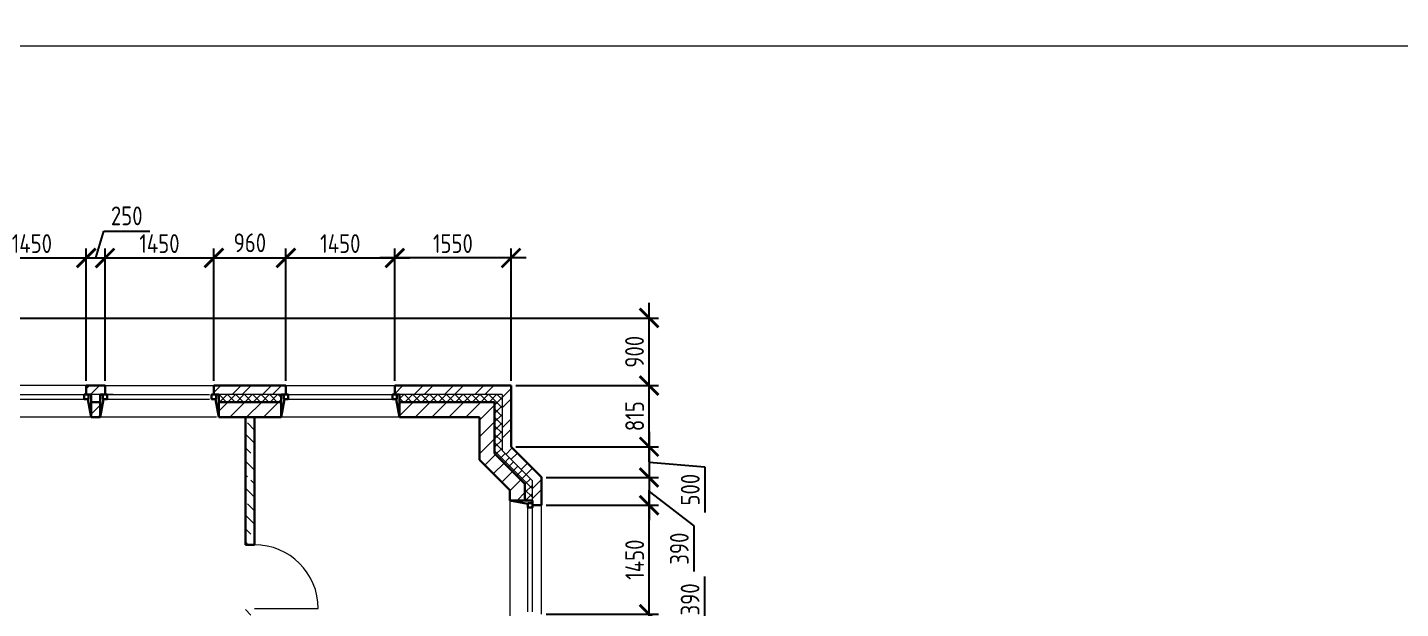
# Model space of a CAD drawing. Header units: millimetres. Extents: x -56498 to 234605, y -296269 to -29969.
# Drawn here: x 90058 to 108355, y -96361 to -88619 of the extents above; entities that cross this region are included whole.
import ezdxf

# ---------------------------------------------------------------- set-up
doc = ezdxf.new("R2010")
doc.units = ezdxf.units.MM
doc.header["$LTSCALE"] = 100
doc.header["$PDMODE"] = 35
for name, color, linetype, lineweight in [('0.3', 7, 'Continuous', 30), ('Розміри 0.09', 5, 'Continuous', 9), ('Тонкі 0.18', 142, 'Continuous', 18), ('Штрихування 0.09', 253, 'Continuous', 9)]:
    doc.layers.add(name, color=color, linetype=linetype, lineweight=lineweight)
doc.styles.add('GOST 2.304', font='CS_Gost2304.shx')
doc.dimstyles.new('SPDS', dxfattribs={"dimscale": 100, "dimtxt": 2.5, "dimasz": 2.5, "dimexe": 1.25, "dimexo": 0.625, "dimtad": 1, "dimrnd": 0.001, "dimtxsty": 'GOST 2.304', "dimblk": 'ARCHTICK', "dimcen": 2.5, "dimdle": 2, "dimadec": 0, "dimazin": 2, "dimtfac": 0.75, "dimtmove": 1, "dimatfit": 3, "dimfxl": 0, "dimtolj": 1, "dimarcsym": 0})

# ---------------------------------------------------------------- blocks, each defined once
blk = doc.blocks.new('_ArchTick')
at = {"color": 0, "linetype": 'ByBlock', "const_width": 0.15}
blk.add_lwpolyline([(-0.5, -0.5), (0.5, 0.5)], dxfattribs=at)
blk = doc.blocks.new('*D95')
at = {"layer": 'Defpoints', "color": 0, "transparency": 16777216}
for p in [(96907, -94985), (98341, -94985), (96907, -96435)]:
    blk.add_point(p, dxfattribs=at)
at = {"layer": 'Розміри 0.09', "color": 0, "lineweight": -2, "transparency": 16777216}
for p, q in [((98341, -96635), (98341, -94785)), ((96970, -94985), (98466, -94985)), ((96970, -96435), (98466, -96435))]:
    blk.add_line(p, q, dxfattribs=at)
at = {"layer": 'Розміри 0.09', "color": 0, "lineweight": -2, "transparency": 16777216, "xscale": 250, "yscale": 250, "zscale": 250}
for p, rotation in [((98341, -94985), 90), ((98341, -96435), 270)]:
    blk.add_blockref('_ArchTick', p, dxfattribs=dict(at, rotation=rotation))
at = {"layer": 'Розміри 0.09', "color": 0, "transparency": 16777216, "insert": (98149, -95710), "char_height": 250, "attachment_point": 5, "rotation": 90, "style": 'GOST 2.304'}
blk.add_mtext('\\A1;1450', dxfattribs=at)
blk = doc.blocks.new('*D98')
at = {"layer": 'Defpoints', "color": 0, "transparency": 16777216}
for p in [(96907, -96435), (98341, -96435), (96907, -96810)]:
    blk.add_point(p, dxfattribs=at)
at = {"layer": 'Розміри 0.09', "color": 0, "lineweight": -2, "transparency": 16777216}
for p, q in [((99083, -96545), (99083, -95933)), ((98341, -97010), (98341, -96235)), ((96970, -96435), (98466, -96435)), ((98341, -96623), (99083, -96545)), ((96970, -96810), (98466, -96810))]:
    blk.add_line(p, q, dxfattribs=at)
at = {"layer": 'Розміри 0.09', "color": 0, "lineweight": -2, "transparency": 16777216, "xscale": 250, "yscale": 250, "zscale": 250}
for p, rotation in [((98341, -96435), 90), ((98341, -96810), 270)]:
    blk.add_blockref('_ArchTick', p, dxfattribs=dict(at, rotation=rotation))
at = {"layer": 'Розміри 0.09', "color": 0, "transparency": 16777216, "insert": (98888, -96239), "char_height": 250, "attachment_point": 5, "rotation": 90, "style": 'GOST 2.304'}
blk.add_mtext('\\A1;390', dxfattribs=at)
blk = doc.blocks.new('*D99')
at = {"layer": 'Defpoints', "color": 0, "transparency": 16777216}
for p in [(96502, -94205), (96907, -94615), (98341, -94615)]:
    blk.add_point(p, dxfattribs=at)
at = {"layer": 'Розміри 0.09', "color": 0, "lineweight": -2, "transparency": 16777216}
for p, q in [((98341, -94005), (98341, -94815)), ((96565, -94205), (98466, -94205)), ((98341, -94410), (99083, -94471)), ((99083, -94471), (99083, -95083)), ((96970, -94615), (98466, -94615))]:
    blk.add_line(p, q, dxfattribs=at)
at = {"layer": 'Розміри 0.09', "color": 0, "lineweight": -2, "transparency": 16777216, "xscale": 250, "yscale": 250, "zscale": 250}
for p, rotation in [((98341, -94205), 90), ((98341, -94615), 270)]:
    blk.add_blockref('_ArchTick', p, dxfattribs=dict(at, rotation=rotation))
at = {"layer": 'Розміри 0.09', "color": 0, "transparency": 16777216, "insert": (98890, -94777), "char_height": 250, "attachment_point": 5, "rotation": 90, "style": 'GOST 2.304'}
blk.add_mtext('\\A1;500', dxfattribs=at)
blk = doc.blocks.new('*D100')
at = {"layer": 'Defpoints', "color": 0, "transparency": 16777216}
for p in [(96907, -94615), (96907, -94985), (98341, -94985)]:
    blk.add_point(p, dxfattribs=at)
at = {"layer": 'Розміри 0.09', "color": 0, "lineweight": -2, "transparency": 16777216}
for p, q in [((98341, -94415), (98341, -95185)), ((96970, -94615), (98466, -94615)), ((98341, -94800), (98939, -95257)), ((96970, -94985), (98466, -94985)), ((98939, -95257), (98939, -95869))]:
    blk.add_line(p, q, dxfattribs=at)
at = {"layer": 'Розміри 0.09', "color": 0, "lineweight": -2, "transparency": 16777216, "xscale": 250, "yscale": 250, "zscale": 250}
for p, rotation in [((98341, -94615), 90), ((98341, -94985), 270)]:
    blk.add_blockref('_ArchTick', p, dxfattribs=dict(at, rotation=rotation))
at = {"layer": 'Розміри 0.09', "color": 0, "transparency": 16777216, "insert": (98744, -95563), "char_height": 250, "attachment_point": 5, "rotation": 90, "style": 'GOST 2.304'}
blk.add_mtext('\\A1;390', dxfattribs=at)
blk = doc.blocks.new('*D101')
at = {"layer": 'Defpoints', "color": 0, "transparency": 16777216}
for p in [(96502, -93390), (98341, -93390), (96502, -94205)]:
    blk.add_point(p, dxfattribs=at)
at = {"layer": 'Розміри 0.09', "color": 0, "lineweight": -2, "transparency": 16777216}
for p, q in [((98341, -94405), (98341, -93190)), ((96565, -93390), (98466, -93390)), ((96565, -94205), (98466, -94205))]:
    blk.add_line(p, q, dxfattribs=at)
at = {"layer": 'Розміри 0.09', "color": 0, "lineweight": -2, "transparency": 16777216, "xscale": 250, "yscale": 250, "zscale": 250}
for p, rotation in [((98341, -93390), 90), ((98341, -94205), 270)]:
    blk.add_blockref('_ArchTick', p, dxfattribs=dict(at, rotation=rotation))
at = {"layer": 'Розміри 0.09', "color": 0, "transparency": 16777216, "insert": (98149, -93798), "char_height": 250, "attachment_point": 5, "rotation": 90, "style": 'GOST 2.304'}
blk.add_mtext('\\A1;815', dxfattribs=at)
blk = doc.blocks.new('*D102')
at = {"layer": 'Defpoints', "color": 0, "transparency": 16777216}
for p in [(89002, -92490), (98341, -92490), (96502, -93390)]:
    blk.add_point(p, dxfattribs=at)
at = {"layer": 'Розміри 0.09', "color": 0, "lineweight": -2, "transparency": 16777216}
for p, q in [((98341, -93590), (98341, -92290)), ((89065, -92490), (98466, -92490)), ((96565, -93390), (98466, -93390))]:
    blk.add_line(p, q, dxfattribs=at)
at = {"layer": 'Розміри 0.09', "color": 0, "lineweight": -2, "transparency": 16777216, "xscale": 250, "yscale": 250, "zscale": 250}
for p, rotation in [((98341, -92490), 90), ((98341, -93390), 270)]:
    blk.add_blockref('_ArchTick', p, dxfattribs=dict(at, rotation=rotation))
at = {"layer": 'Розміри 0.09', "color": 0, "transparency": 16777216, "insert": (98147, -92940), "char_height": 250, "attachment_point": 5, "rotation": 90, "style": 'GOST 2.304'}
blk.add_mtext('\\A1;900', dxfattribs=at)
blk = doc.blocks.new('*D113')
at = {"layer": 'Defpoints', "color": 0, "transparency": 16777216}
for p in [(94952, -91690), (94952, -93390), (96502, -93390)]:
    blk.add_point(p, dxfattribs=at)
at = {"layer": 'Розміри 0.09', "color": 0, "lineweight": -2, "transparency": 16777216}
for p, q in [((94952, -93328), (94952, -91565)), ((96502, -93328), (96502, -91565)), ((96702, -91690), (94752, -91690))]:
    blk.add_line(p, q, dxfattribs=at)
at = {"layer": 'Розміри 0.09', "color": 0, "lineweight": -2, "transparency": 16777216, "xscale": 250, "yscale": 250, "zscale": 250, "rotation": 180}
blk.add_blockref('_ArchTick', (94952, -91690), dxfattribs=at)
at = {"layer": 'Розміри 0.09', "color": 0, "lineweight": -2, "transparency": 16777216, "xscale": 250, "yscale": 250, "zscale": 250}
blk.add_blockref('_ArchTick', (96502, -91690), dxfattribs=at)
at = {"layer": 'Розміри 0.09', "color": 0, "transparency": 16777216, "insert": (95727, -91498), "char_height": 250, "attachment_point": 5, "style": 'GOST 2.304'}
blk.add_mtext('\\A1;1550', dxfattribs=at)
blk = doc.blocks.new('*D114')
at = {"layer": 'Defpoints', "color": 0, "transparency": 16777216}
for p in [(94952, -91690), (93502, -93390), (94952, -93390)]:
    blk.add_point(p, dxfattribs=at)
at = {"layer": 'Розміри 0.09', "color": 0, "lineweight": -2, "transparency": 16777216}
for p, q in [((93502, -93328), (93502, -91565)), ((94952, -93328), (94952, -91565)), ((93302, -91690), (95152, -91690))]:
    blk.add_line(p, q, dxfattribs=at)
at = {"layer": 'Розміри 0.09', "color": 0, "lineweight": -2, "transparency": 16777216, "xscale": 250, "yscale": 250, "zscale": 250, "rotation": 180}
blk.add_blockref('_ArchTick', (93502, -91690), dxfattribs=at)
at = {"layer": 'Розміри 0.09', "color": 0, "lineweight": -2, "transparency": 16777216, "xscale": 250, "yscale": 250, "zscale": 250}
blk.add_blockref('_ArchTick', (94952, -91690), dxfattribs=at)
at = {"layer": 'Розміри 0.09', "color": 0, "transparency": 16777216, "insert": (94227, -91498), "char_height": 250, "attachment_point": 5, "style": 'GOST 2.304'}
blk.add_mtext('\\A1;1450', dxfattribs=at)
blk = doc.blocks.new('*D115')
at = {"layer": 'Defpoints', "color": 0, "transparency": 16777216}
for p in [(92542, -91690), (91092, -93390), (92542, -93390)]:
    blk.add_point(p, dxfattribs=at)
at = {"layer": 'Розміри 0.09', "color": 0, "lineweight": -2, "transparency": 16777216}
for p, q in [((91092, -93328), (91092, -91565)), ((92542, -93328), (92542, -91565)), ((90892, -91690), (92742, -91690))]:
    blk.add_line(p, q, dxfattribs=at)
at = {"layer": 'Розміри 0.09', "color": 0, "lineweight": -2, "transparency": 16777216, "xscale": 250, "yscale": 250, "zscale": 250, "rotation": 180}
blk.add_blockref('_ArchTick', (91092, -91690), dxfattribs=at)
at = {"layer": 'Розміри 0.09', "color": 0, "lineweight": -2, "transparency": 16777216, "xscale": 250, "yscale": 250, "zscale": 250}
blk.add_blockref('_ArchTick', (92542, -91690), dxfattribs=at)
at = {"layer": 'Розміри 0.09', "color": 0, "transparency": 16777216, "insert": (91817, -91498), "char_height": 250, "attachment_point": 5, "style": 'GOST 2.304'}
blk.add_mtext('\\A1;1450', dxfattribs=at)
blk = doc.blocks.new('*D116')
at = {"layer": 'Defpoints', "color": 0, "transparency": 16777216}
for p in [(90842, -91690), (89392, -93390), (90842, -93390)]:
    blk.add_point(p, dxfattribs=at)
at = {"layer": 'Розміри 0.09', "color": 0, "lineweight": -2, "transparency": 16777216}
for p, q in [((89392, -93328), (89392, -91565)), ((90842, -93328), (90842, -91565)), ((89192, -91690), (91042, -91690))]:
    blk.add_line(p, q, dxfattribs=at)
at = {"layer": 'Розміри 0.09', "color": 0, "lineweight": -2, "transparency": 16777216, "xscale": 250, "yscale": 250, "zscale": 250, "rotation": 180}
blk.add_blockref('_ArchTick', (89392, -91690), dxfattribs=at)
at = {"layer": 'Розміри 0.09', "color": 0, "lineweight": -2, "transparency": 16777216, "xscale": 250, "yscale": 250, "zscale": 250}
blk.add_blockref('_ArchTick', (90842, -91690), dxfattribs=at)
at = {"layer": 'Розміри 0.09', "color": 0, "transparency": 16777216, "insert": (90117, -91498), "char_height": 250, "attachment_point": 5, "style": 'GOST 2.304'}
blk.add_mtext('\\A1;1450', dxfattribs=at)
blk = doc.blocks.new('*D118')
at = {"layer": 'Defpoints', "color": 0, "transparency": 16777216}
for p in [(93502, -91690), (92542, -93390), (93502, -93390)]:
    blk.add_point(p, dxfattribs=at)
at = {"layer": 'Розміри 0.09', "color": 0, "lineweight": -2, "transparency": 16777216}
for p, q in [((92542, -93328), (92542, -91565)), ((93502, -93328), (93502, -91565)), ((92342, -91690), (93702, -91690))]:
    blk.add_line(p, q, dxfattribs=at)
at = {"layer": 'Розміри 0.09', "color": 0, "lineweight": -2, "transparency": 16777216, "xscale": 250, "yscale": 250, "zscale": 250, "rotation": 180}
blk.add_blockref('_ArchTick', (92542, -91690), dxfattribs=at)
at = {"layer": 'Розміри 0.09', "color": 0, "lineweight": -2, "transparency": 16777216, "xscale": 250, "yscale": 250, "zscale": 250}
blk.add_blockref('_ArchTick', (93502, -91690), dxfattribs=at)
at = {"layer": 'Розміри 0.09', "color": 0, "transparency": 16777216, "insert": (93022, -91488), "char_height": 250, "attachment_point": 5, "style": 'GOST 2.304'}
blk.add_mtext('\\A1;960', dxfattribs=at)
blk = doc.blocks.new('*D106')
at = {"layer": 'Defpoints', "color": 0, "transparency": 16777216}
for p in [(91092, -91690), (90842, -93390), (91092, -93390)]:
    blk.add_point(p, dxfattribs=at)
at = {"layer": 'Розміри 0.09', "color": 0, "lineweight": -2, "transparency": 16777216}
for p, q in [((90967, -91690), (91075, -91332)), ((91075, -91332), (91687, -91332)), ((90842, -93328), (90842, -91565)), ((91092, -93328), (91092, -91565)), ((90642, -91690), (91292, -91690))]:
    blk.add_line(p, q, dxfattribs=at)
at = {"layer": 'Розміри 0.09', "color": 0, "lineweight": -2, "transparency": 16777216, "xscale": 250, "yscale": 250, "zscale": 250, "rotation": 180}
blk.add_blockref('_ArchTick', (90842, -91690), dxfattribs=at)
at = {"layer": 'Розміри 0.09', "color": 0, "lineweight": -2, "transparency": 16777216, "xscale": 250, "yscale": 250, "zscale": 250}
blk.add_blockref('_ArchTick', (91092, -91690), dxfattribs=at)
at = {"layer": 'Розміри 0.09', "color": 0, "transparency": 16777216, "insert": (91381, -91129), "char_height": 250, "attachment_point": 5, "style": 'GOST 2.304'}
blk.add_mtext('\\A1;250', dxfattribs=at)

msp = doc.modelspace()

# ---------------------------------------------------------------- hatches: boundary and pattern name
at = {"layer": 'Штрихування 0.09'}
h = msp.add_hatch(dxfattribs=at)
h.set_pattern_fill('ANSI32', color=256, scale=30, style=0)
h.paths.add_polyline_path([(91027.292, -93510.359), (90907.29, -93510.359), (90907.29, -93610.359), (91027.292, -93610.359)])
h.paths.add_polyline_path([(91027.292, -93610.359), (90907.29, -93610.359), (90907.29, -93810.359), (91027.292, -93810.359)])
h.paths.add_polyline_path([(91092.292, -93390.359), (90842.29, -93390.359), (90842.29, -93510.359), (90872.29, -93510.359), (90907.29, -93510.359), (91092.292, -93510.359)])
h = msp.add_hatch(dxfattribs=at)
h.set_pattern_fill('ANSI32', color=256, scale=30, style=0)
h.paths.add_polyline_path([(93502.286, -93390.359), (92542.292, -93390.359), (92542.292, -93510.359), (92572.292, -93510.359), (92607.292, -93510.359), (93497.29, -93510.359), (93502.286, -93510.359)])
h = msp.add_hatch(dxfattribs=at)
h.set_pattern_fill('ANSI32', color=256, scale=30, style=0)
h.paths.add_polyline_path([(96502.29, -93390.359), (94952.289, -93390.359), (94952.289, -93510.359), (94982.289, -93510.359), (95017.289, -93510.359), (96382.29, -93510.359), (96382.29, -94255.102), (96787.284, -94660.104), (96787.284, -94920.359), (96787.284, -94985.359), (96907.284, -94985.359), (96907.284, -94610.399), (96502.29, -94205.397)])
h = msp.add_hatch(dxfattribs=at)
h.set_pattern_fill('ANSI32', color=256, scale=40, style=0)
h.paths.add_polyline_path([(91027.292, -93610.359), (90907.29, -93610.359), (90907.29, -93810.359), (91027.292, -93810.359)])
h = msp.add_hatch(dxfattribs=at)
h.set_pattern_fill('ANSI37', color=256, scale=25, style=0)
h.paths.add_polyline_path([(93437.286, -93510.359), (92607.292, -93510.359), (92607.292, -93610.359), (93437.286, -93610.359)])
h = msp.add_hatch(dxfattribs=at)
h.set_pattern_fill('ANSI31', color=256, scale=50, style=0)
h.paths.add_polyline_path([(93437.286, -93610.359), (92607.292, -93610.359), (92607.292, -93810.359), (93437.286, -93810.359)])
h = msp.add_hatch(dxfattribs=at)
h.set_pattern_fill('ANSI37', color=256, scale=25, style=0)
h.paths.add_polyline_path([(96382.29, -93510.359), (95017.289, -93510.359), (95017.289, -93610.359), (96282.29, -93610.359), (96282.29, -94296.523), (96687.284, -94701.525), (96687.284, -94920.359), (96787.284, -94920.359), (96787.284, -94660.104), (96382.29, -94255.102)])
h = msp.add_hatch(dxfattribs=at)
h.set_pattern_fill('ANSI31', color=256, scale=50, style=0)
h.paths.add_polyline_path([(96282.29, -93610.359), (95017.289, -93610.359), (95017.289, -93810.359), (96082.29, -93810.359), (96082.29, -94379.365), (96487.284, -94784.367), (96487.284, -94920.359), (96687.284, -94920.359), (96687.284, -94701.525), (96282.29, -94296.523)])
h = msp.add_hatch(dxfattribs=at)
h.set_pattern_fill('ANSI33', color=256, scale=40, angle=90, style=0)
h.paths.add_polyline_path([(93082.289, -93810.359), (92962.289, -93810.359), (92962.289, -95510.876), (93082.289, -95510.876)])
h.paths.add_polyline_path([(93082.289, -96561.17), (93082.289, -96360.876), (92962.289, -96360.876), (92962.289, -96610.876), (93892.03, -97540.617), (93715.254, -97717.394), (93800.107, -97802.247), (93871.995, -97730.359), (94982.29, -97730.359), (94982.29, -97610.359), (94131.477, -97610.359)])

# ---------------------------------------------------------------- linework, layer by layer
at = {"layer": '0.3'}
for p, q in [((91092.292, -93390.359), (90842.29, -93390.359)), ((90842.29, -93390.359), (90842.29, -93510.359)), ((91092.292, -93390.359), (91092.292, -93510.359)), ((93502.286, -93390.359), (92542.292, -93390.359)), ((92542.292, -93390.359), (92542.292, -93510.359)), ((93502.286, -93390.359), (93502.286, -93510.359)), ((96502.29, -93390.359), (94952.289, -93390.359)), ((94952.289, -93390.359), (94952.289, -93510.359)), ((96502.29, -93390.359), (96502.29, -94205.397)), ((90907.29, -93510.359), (90842.29, -93510.359)), ((90862.29, -93570.359), (90907.29, -93810.359)), ((90907.29, -93810.359), (90907.29, -93510.359)), ((91027.292, -93610.359), (90907.322, -93610.359)), ((91027.292, -93810.359), (91027.292, -93510.359)), ((91027.292, -93510.359), (91092.292, -93510.359)), ((91072.292, -93570.359), (91027.292, -93810.359)), ((92607.292, -93510.359), (92542.292, -93510.359)), ((92562.292, -93570.359), (92607.292, -93810.359)), ((92607.292, -93810.359), (92607.292, -93510.359)), ((93437.286, -93610.359), (92607.292, -93610.359)), ((93437.286, -93810.359), (93437.286, -93510.359)), ((93437.286, -93510.359), (93502.286, -93510.359)), ((93482.286, -93570.359), (93437.286, -93810.359)), ((95017.289, -93510.359), (94952.289, -93510.359)), ((94972.289, -93570.359), (95017.289, -93810.359)), ((95017.289, -93810.359), (95017.289, -93510.359)), ((96282.29, -93610.359), (95017.289, -93610.359)), ((96282.29, -93610.359), (96282.29, -94296.523)), ((91027.292, -93810.359), (90907.322, -93810.359)), ((93437.286, -93810.359), (92607.292, -93810.359)), ((92962.289, -93810.359), (92962.289, -95510.876)), ((93082.289, -93810.359), (93082.289, -95510.876)), ((96082.29, -93810.359), (95017.289, -93810.359)), ((96082.29, -93810.359), (96082.29, -94379.365)), ((96907.284, -94610.399), (96502.29, -94205.397)), ((96487.284, -94784.367), (96082.29, -94379.365)), ((96687.284, -94701.525), (96282.29, -94296.523)), ((96687.284, -94920.359), (96687.284, -94701.525)), ((96907.284, -94985.359), (96907.284, -94610.399)), ((96487.284, -94920.359), (96487.284, -94784.367)), ((96487.284, -94920.359), (96787.284, -94920.359)), ((96727.284, -94965.359), (96487.284, -94920.359)), ((96787.284, -94920.359), (96787.284, -94985.359)), ((96907.284, -94985.359), (96787.284, -94985.359)), ((93082.289, -95510.876), (92962.289, -95510.876))]:
    msp.add_line(p, q, dxfattribs=at)
for points in [[(90872.29, -93570.359), (90872.29, -93510.359), (90812.29, -93510.359), (90812.29, -93570.359)], [(91062.292, -93570.359), (91062.292, -93510.359), (91122.292, -93510.359), (91122.292, -93570.359)], [(92572.292, -93570.359), (92572.292, -93510.359), (92512.292, -93510.359), (92512.292, -93570.359)], [(93472.286, -93570.359), (93472.286, -93510.359), (93532.286, -93510.359), (93532.286, -93570.359)], [(94982.289, -93570.359), (94982.289, -93510.359), (94922.289, -93510.359), (94922.289, -93570.359)], [(96727.284, -94955.359), (96787.284, -94955.359), (96787.284, -95015.359), (96727.284, -95015.359)]]:
    msp.add_lwpolyline(points, close=True, dxfattribs=at)
at = {"layer": 'Тонкі 0.18'}
for p, q in [((90842.29, -93390.359), (89392.29, -93390.359)), ((91092.292, -93390.359), (92542.292, -93390.359)), ((93502.286, -93390.359), (94952.289, -93390.359)), ((89422.303, -93570.359), (90812.259, -93570.359)), ((89452.259, -93510.359), (90812.259, -93510.359)), ((91202.29, -93510.359), (90812.29, -93510.359)), ((91122.292, -93510.359), (92482.292, -93510.359)), ((91122.292, -93570.359), (92482.292, -93570.359)), ((93497.29, -93510.359), (92562.29, -93510.359)), ((93532.286, -93510.359), (94922.289, -93510.359)), ((93532.286, -93570.359), (94922.289, -93570.359)), ((96382.29, -93510.359), (95017.289, -93510.359)), ((96382.29, -93510.359), (96382.29, -94255.102)), ((90907.259, -93810.359), (89357.259, -93810.359)), ((92577.292, -93810.359), (91027.292, -93810.359)), ((95017.289, -93810.359), (93437.286, -93810.359)), ((96787.284, -94660.104), (96382.29, -94255.102)), ((96787.284, -94920.359), (96787.284, -94660.104)), ((96487.284, -94920.359), (96487.284, -96500.359)), ((96727.284, -96405.359), (96727.284, -95015.359)), ((96787.284, -96405.359), (96787.284, -95015.359)), ((96907.284, -96435.359), (96907.284, -94985.359)), ((93082.289, -96360.876), (93932.289, -96360.876))]:
    msp.add_line(p, q, dxfattribs=at)
msp.add_arc((93082.289, -96360.876), 850, 0, 90, dxfattribs=at)
at = {"layer": 'Штрихування 0.09'}
msp.add_lwpolyline([(66604.617, -59168.985), (108604.617, -59168.985), (108604.617, -88868.985), (66604.617, -88868.985)], close=True, dxfattribs=at)

# ---------------------------------------------------------------- dimensions: what is measured, and where the dimension line sits
at = {"layer": 'Розміри 0.09'}
for base, p1, p2, angle, picture, middle in [((91092.292, -91690.359), (90842.29, -93390.359), (91092.292, -93390.359), 180, '*D106', (91137.374, -91129.388)), ((90842.29, -91690.359), (89392.29, -93390.359), (90842.29, -93390.359), 180, '*D116', (90117.29, -91497.681)), ((92542.292, -91690.359), (91092.292, -93390.359), (92542.292, -93390.359), 180, '*D115', (91817.292, -91497.681)), ((94952.289, -91690.359), (93502.286, -93390.359), (94952.289, -93390.359), 180, '*D114', (94227.288, -91497.681)), ((94952.289, -91690.359), (96502.29, -93390.359), (94952.289, -93390.359), 180, '*D113', (95727.29, -91497.681)), ((98341.29, -92490.359), (96502.29, -93390.359), (89002.29, -92490.359), 90, '*D102', (98146.556, -92940.359)), ((98341.29, -94985.359), (96907.284, -96435.359), (96907.284, -94985.359), 270, '*D95', (98148.613, -95710.359))]:
    dim = msp.add_linear_dim(base=base, p1=p1, p2=p2, angle=angle, dimstyle='SPDS', override={"dimlfac": 1, "dimtxsty": 'GOST 2.304', "dimblk1": 'ArchTick', "dimblk2": 'ArchTick', "dimsah": 1, "dimtolj": 1}, dxfattribs=at)
    dim.commit()
    dim.dimension.update_dxf_attribs({"geometry": picture, "text_midpoint": middle})
for base, p1, p2, angle, text, picture, middle in [((93502.286, -91690.359), (92542.292, -93390.359), (93502.286, -93390.359), 180, '960', '*D118', (93022.289, -91488.39)), ((98341.29, -93390.359), (96502.29, -94205.397), (96502.29, -93390.359), 90, '815', '*D101', (98148.613, -93797.878))]:
    dim = msp.add_linear_dim(base=base, p1=p1, p2=p2, angle=angle, text=text, dimstyle='SPDS', override={"dimlfac": 1, "dimtxsty": 'GOST 2.304', "dimblk1": 'ArchTick', "dimblk2": 'ArchTick', "dimsah": 1, "dimtolj": 1}, dxfattribs=at)
    dim.commit()
    dim.dimension.update_dxf_attribs({"geometry": picture, "text_midpoint": middle})
for base, p1, p2, angle, text, picture, middle in [((98341.29, -94615.399), (96502.29, -94205.397), (96907.284, -94615.399), 90, '500', '*D99', (99082.504, -94533.211)), ((98341.29, -94985.359), (96907.284, -94615.399), (96907.284, -94985.359), 90, '390', '*D100', (98938.83, -95319.096)), ((98341.29, -96435.359), (96907.284, -96810.318), (96907.284, -96435.359), 270, '390', '*D98', (99082.504, -96482.558))]:
    dim = msp.add_linear_dim(base=base, p1=p1, p2=p2, angle=angle, text=text, dimstyle='SPDS', override={"dimlfac": 1, "dimtxsty": 'GOST 2.304', "dimblk1": 'ArchTick', "dimblk2": 'ArchTick', "dimsah": 1, "dimtolj": 1}, dxfattribs=at)
    dim.commit()
    dim.dimension.update_dxf_attribs({"geometry": picture, "text_midpoint": middle, "dimtype": 160})

doc.saveas('drawing.dxf')
